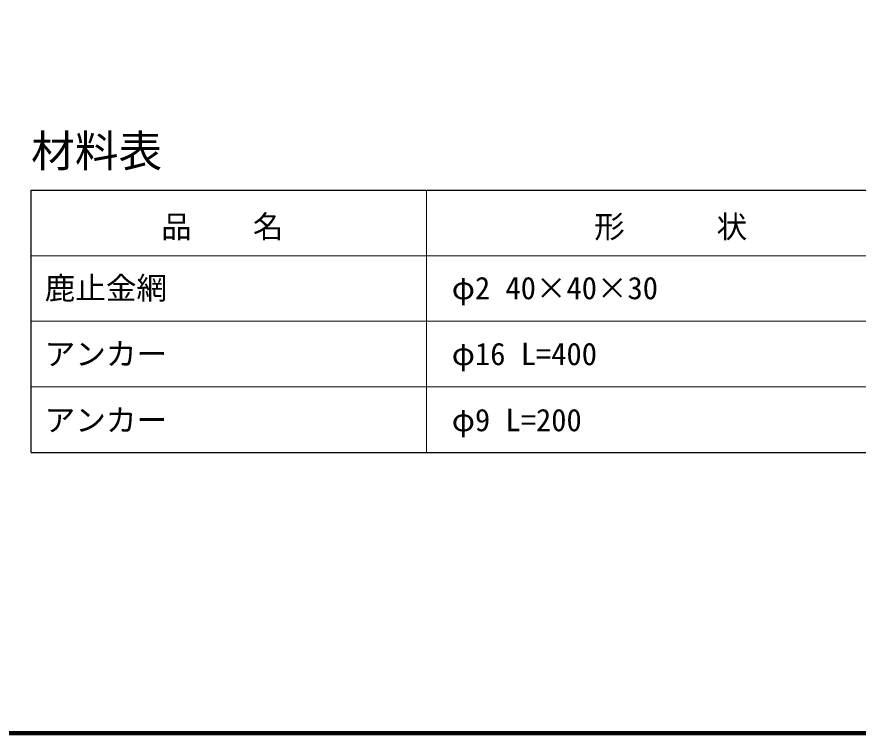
# Model space of a CAD drawing. Units: millimetres, scale not verified. Extents: x 690 to 40690, y 684 to 28809.
# Drawn here: x 20936 to 30563, y 684 to 8883 of the extents above; entities that cross this region are included whole.
import ezdxf
from ezdxf.enums import TextEntityAlignment as Align

# ---------------------------------------------------------------- set-up
doc = ezdxf.new("R2010")
doc.units = ezdxf.units.MM
doc.header["$LTSCALE"] = 100
doc.layers.add('C-MTR', color=5, linetype='Continuous')
doc.layers.add('C-MTR-TXT', color=5, linetype='Continuous')
for name, color, linetype, lineweight in [('C-MTR-FRAM', 5, 'Continuous', 25), ('C-MTR-LINE', 5, 'Continuous', 13), ('C-TTL', 2, 'Continuous', 140)]:
    doc.layers.add(name, color=color, linetype=linetype, lineweight=lineweight)
doc.styles.add('ＭＳ ゴシック', font='')
doc.styles.get('ＭＳ ゴシック').set_extended_font_data('MS Gothic')

msp = doc.modelspace()

# ---------------------------------------------------------------- linework, layer by layer
at = {"layer": 'C-MTR-FRAM'}
for p, q in [((21099.1, 3898.4), (21099.1, 6898.4)), ((21099.1, 6898.4), (38174.7, 6898.4)), ((21099.1, 3898.4), (38174.7, 3898.4))]:
    msp.add_line(p, q, dxfattribs=at)
at = {"layer": 'C-MTR-LINE'}
for p, q in [((25624, 6898.4), (25624, 3898.4)), ((21099.1, 6148.4), (38174.7, 6148.4)), ((21099.1, 5398.4), (38174.7, 5398.4)), ((21099.1, 4648.4), (38174.7, 4648.4))]:
    msp.add_line(p, q, dxfattribs=at)
at = {"layer": 'C-TTL'}
msp.add_lwpolyline([(690.4, 684.1), (40690.4, 684.1), (40690.4, 28384.1), (690.4, 28384.1)], close=True, dxfattribs=at)

# ---------------------------------------------------------------- texts
at = {"layer": 'C-MTR', "style": 'ＭＳ ゴシック'}
msp.add_text('材料表', height=366.6, dxfattribs=at).set_placement((21099.1, 7348.4), align=Align.MIDDLE_LEFT)
at = {"layer": 'C-MTR-TXT', "style": 'ＭＳ ゴシック'}
for s, p in [('\u3000品\u3000\u3000名\u3000', (23287.7, 6480.9)), ('形\u3000\u3000\u3000状', (28417.5, 6480.9))]:
    msp.add_text(s, height=256.6, dxfattribs=at).set_placement(p, align=Align.MIDDLE_CENTER)
for s, p in [('鹿止金網', (21254.8, 5779)), ('φ2 40×40×30', (25912.8, 5779)), ('アンカー', (21254.8, 5024.6)), ('φ16 L=400', (25912.8, 5024.6)), ('アンカー', (21254.8, 4268.3)), ('φ9 L=200', (25912.8, 4268.3))]:
    msp.add_text(s, height=256.6, dxfattribs=at).set_placement(p, align=Align.MIDDLE_LEFT)

doc.saveas('drawing.dxf')
